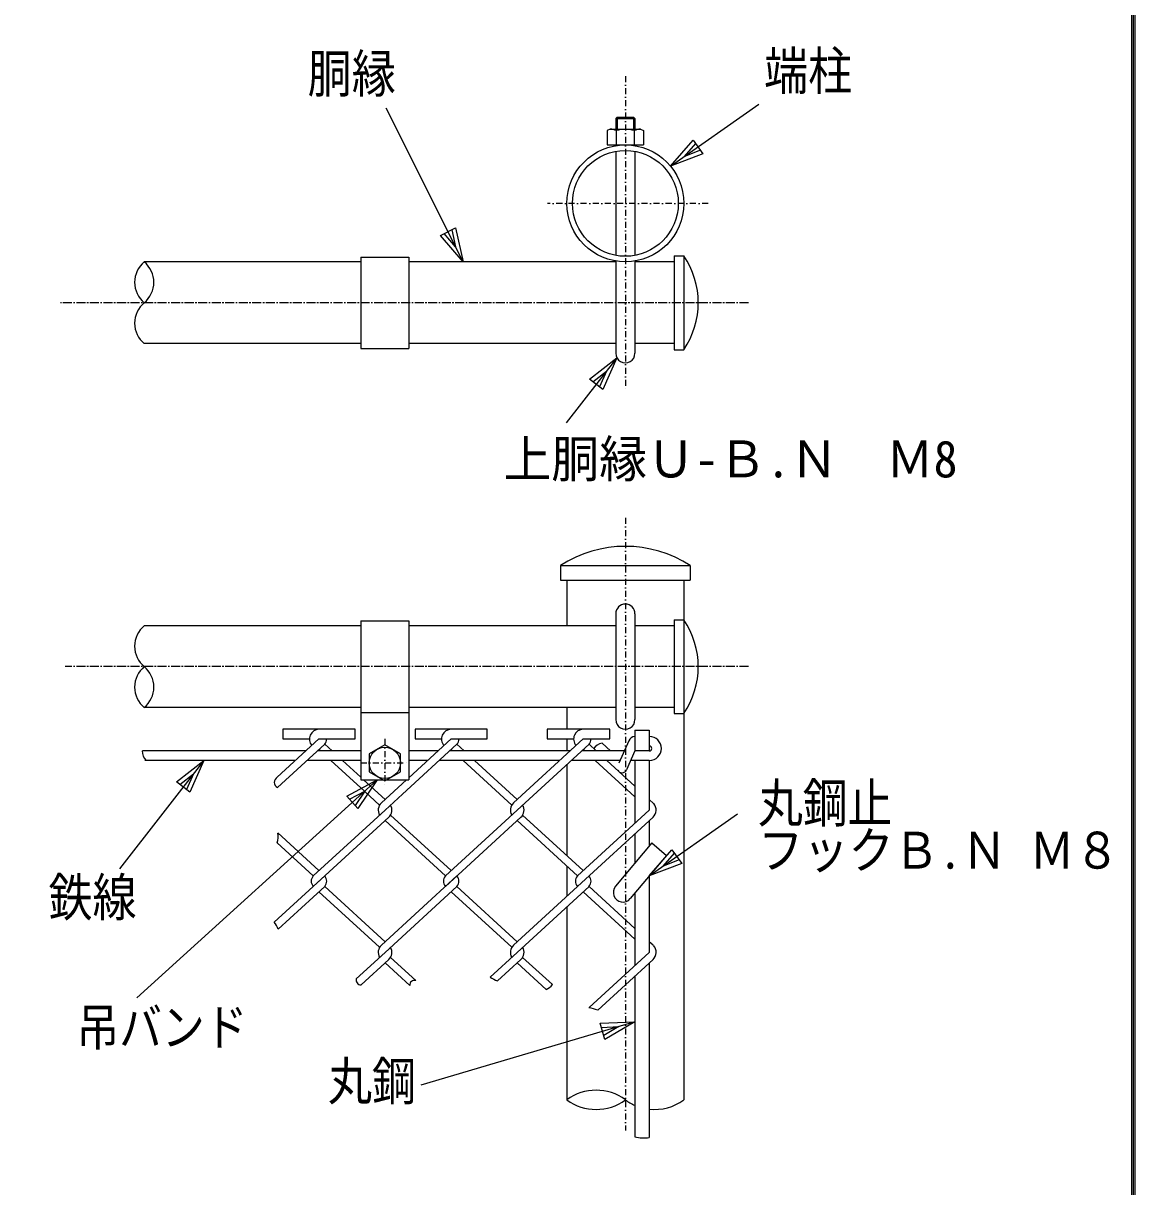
# Model space of a CAD drawing. Units: millimetres, scale not verified. Extents: x -2950 to 2950, y -2100 to 2100.
# Drawn here: x 1876 to 2800, y -431 to 536 of the extents above; entities that cross this region are included whole.
import ezdxf
from ezdxf.enums import TextEntityAlignment as Align

# ---------------------------------------------------------------- set-up
doc = ezdxf.new("R2010")
doc.units = ezdxf.units.MM
doc.header["$LTSCALE"] = 10
doc.linetypes.add('USER1', pattern=[1.125, 0.75, -0.125, 0.125, -0.125])
doc.linetypes.add('USER3', pattern=[1.01, 0.5, -0.25, 0.01, -0.25])
for name, color, linetype, lineweight in [('0-1_1', 7, 'Continuous', 25), ('0-2_0', 7, 'Continuous', 25), ('0-6_WAKU', 7, 'Continuous', 25)]:
    doc.layers.add(name, color=color, linetype=linetype, lineweight=lineweight)
doc.styles.add('ＭＳ ゴシック', font='')
doc.styles.get('ＭＳ ゴシック').set_extended_font_data('MS Gothic')

# ---------------------------------------------------------------- blocks, each defined once
blk = doc.blocks.new('C93')
at = {"layer": '0-1_1', "color": 4}
blk.add_line((40779.8, 18197.8), (40138.1, 19473.9), dxfattribs=at)
blk.add_lwpolyline([(40716.6, 18479.4), (40779.8, 18197.8), (40591.5, 18416.5)], close=True, dxfattribs=at)
blk.add_lwpolyline([(40685.3, 18463.7), (40716.9, 18322.9), (40622.8, 18432.2)], dxfattribs=at)
blk = doc.blocks.new('C94')
at = {"layer": '0-1_1', "color": 4}
blk.add_line((42504, 18991.8), (43237.7, 19508.9), dxfattribs=at)
blk.add_lwpolyline([(42773.2, 19095.9), (42504, 18991.8), (42692.5, 19210.3)], close=True, dxfattribs=at)
blk.add_lwpolyline([(42753, 19124.5), (42618.4, 19072.5), (42712.7, 19181.7)], dxfattribs=at)
blk = doc.blocks.new('C95')
at = {"layer": '0-1_1', "color": 4}
blk.add_line((40065.5, 14682.3), (38067.7, 12868.6), dxfattribs=at)
blk.add_lwpolyline([(39811.1, 14545.9), (40065.5, 14682.3), (39905.2, 14442.2)], close=True, dxfattribs=at)
blk.add_lwpolyline([(39834.6, 14520), (39961.8, 14588.2), (39881.7, 14468.1)], dxfattribs=at)
blk = doc.blocks.new('C96')
at = {"layer": '0-1_1', "color": 4}
blk.add_line((38624.6, 14842.3), (37922.4, 13942.2), dxfattribs=at)
blk.add_lwpolyline([(38397.2, 14664.6), (38624.6, 14842.3), (38507.6, 14578.4)], close=True, dxfattribs=at)
blk.add_lwpolyline([(38424.8, 14643), (38538.5, 14731.9), (38480, 14600)], dxfattribs=at)
blk = doc.blocks.new('C97')
at = {"layer": '0-1_1', "color": 4}
blk.add_line((42207.2, 12670.2), (40428.7, 12145), dxfattribs=at)
blk.add_lwpolyline([(41918.9, 12658), (42207.2, 12670.2), (41958.5, 12523.7)], close=True, dxfattribs=at)
blk.add_lwpolyline([(41928.8, 12624.4), (42073, 12630.5), (41948.6, 12557.3)], dxfattribs=at)

msp = doc.modelspace()

# ---------------------------------------------------------------- linework, layer by layer
at = {"layer": '0-1_1', "color": 4, "linetype": 'USER3'}
for p, q in [((2376.47, 491.8), (2376.47, 230.62)), ((2445.27, 385.96), (2311.67, 385.96)), ((2376.47, 124.52), (2376.47, -384.54)), ((2176.47, -59.09), (2176.47, -99.09)), ((2156.47, -79.09), (2196.47, -79.09))]:
    msp.add_line(p, q, dxfattribs=at)
at = {"layer": '0-1_1'}
for p, q in [((2369.67, 457.56), (2368.47, 456.36)), ((2368.47, 456.36), (2368.47, 447.56)), ((2368.47, 456.36), (2384.47, 456.36)), ((2369.67, 457.56), (2383.27, 457.56)), ((2383.27, 457.56), (2384.47, 456.36)), ((2384.47, 456.36), (2384.47, 447.56)), ((2363.97, 447.56), (2361.47, 446.4)), ((2361.47, 446.4), (2361.47, 434.56)), ((2368.98, 434.56), (2368.98, 446.4)), ((2383.96, 434.56), (2383.96, 446.4)), ((2361.47, 434.56), (2391.47, 434.56)), ((2368.47, 434.56), (2368.47, 433.89)), ((2368.47, 429.22), (2368.47, 342.69)), ((2384.47, 434.56), (2384.47, 433.89)), ((2384.47, 429.22), (2384.47, 342.69)), ((2156.47, 341.36), (2156.47, 265.36)), ((2156.47, 341.36), (2196.47, 341.36)), ((2196.47, 341.36), (2196.47, 265.36)), ((2417.07, 342.36), (2417.07, 264.36)), ((2417.07, 342.36), (2425.07, 342.36)), ((2425.07, 342.36), (2425.07, 264.36)), ((2156.47, 337.36), (1976.47, 337.36)), ((2368.47, 337.36), (2196.47, 337.36)), ((2368.47, 338.02), (2368.47, 261.36)), ((2384.47, 338.02), (2384.47, 261.36)), ((2417.07, 337.36), (2384.47, 337.36)), ((2156.47, 269.36), (1976.47, 269.36)), ((2156.47, 265.36), (2196.47, 265.36)), ((2368.47, 269.36), (2196.47, 269.36)), ((2417.07, 269.36), (2384.47, 269.36)), ((2417.07, 264.36), (2425.07, 264.36)), ((2322.47, 84.91), (2430.47, 84.91)), ((2322.47, 84.91), (2322.47, 72.91)), ((2430.47, 84.91), (2430.47, 72.91)), ((2322.47, 72.91), (2430.47, 72.91)), ((2327.87, 72.91), (2327.87, 34.91)), ((2425.07, 72.91), (2425.07, 39.91)), ((2156.47, 38.91), (2156.47, -93.09)), ((2156.47, 38.91), (2196.47, 38.91)), ((2196.47, 38.91), (2196.47, -93.09)), ((2368.47, 44.91), (2368.47, -43.09)), ((2384.47, 44.91), (2384.47, -43.09)), ((2417.07, 39.91), (2417.07, -38.09)), ((2417.07, 39.91), (2425.07, 39.91)), ((2425.07, 39.91), (2425.07, -38.09)), ((2156.47, 34.91), (1976.47, 34.91)), ((2368.47, 34.91), (2196.47, 34.91)), ((2417.07, 34.91), (2384.47, 34.91)), ((2156.47, -33.09), (1976.47, -33.09)), ((2156.47, -37.09), (2196.47, -37.09)), ((2368.47, -33.09), (2196.47, -33.09)), ((2327.87, -33.09), (2327.87, -51.16)), ((2417.07, -33.09), (2384.47, -33.09)), ((2417.07, -38.09), (2425.07, -38.09)), ((2425.07, -38.09), (2425.07, -359.09)), ((2384.39, -51.89), (2384.39, -69.09)), ((2384.39, -51.89), (2396.39, -51.89)), ((2396.39, -51.89), (2396.39, -69.09)), ((2087.12, -90.92), (2121.77, -59.16)), ((2087.33, -99.51), (2126.57, -63.56)), ((2132.6, -69.09), (2126.57, -63.56)), ((2196.47, -91.37), (2231.62, -59.16)), ((2231.62, -59.16), (2261.62, -59.16)), ((2242.45, -69.09), (2236.41, -63.56)), ((2283.47, -112.31), (2341.46, -59.16)), ((2286.54, -118.28), (2346.26, -63.56)), ((2327.87, -59.16), (2327.87, -69.09)), ((2352.29, -69.09), (2346.26, -63.56)), ((2364.13, -69.09), (2357.12, -62.66)), ((2379.38, -60.65), (2371.14, -79.21)), ((2110.94, -69.09), (1974.99, -69.09)), ((2102.21, -77.09), (1976.97, -77.09)), ((2156.47, -77.09), (2111.8, -77.09)), ((2156.47, -69.09), (2120.53, -69.09)), ((2123.01, -69.09), (2121.77, -67.95)), ((2156.47, -99.75), (2131.74, -77.09)), ((2156.47, -90.96), (2141.33, -77.09)), ((2220.79, -69.09), (2196.47, -69.09)), ((2212.06, -77.09), (2196.47, -77.09)), ((2321.91, -77.09), (2221.65, -77.09)), ((2330.64, -69.09), (2230.38, -69.09)), ((2232.85, -69.09), (2231.62, -67.95)), ((2281.99, -114.11), (2241.58, -77.09)), ((2286.54, -109.49), (2251.18, -77.09)), ((2355.8, -77.09), (2331.5, -77.09)), ((2375.64, -69.09), (2340.23, -69.09)), ((2347.07, -69.09), (2340.23, -69.09)), ((2342.7, -69.09), (2341.46, -67.95)), ((2384.39, -107.29), (2351.43, -77.09)), ((2372.09, -77.09), (2355.79, -77.09)), ((2384.39, -98.5), (2361.02, -77.09)), ((2384.39, -69.09), (2377.37, -84.91)), ((2396.39, -77.09), (2380.84, -77.09)), ((2396.39, -69.09), (2384.39, -69.09)), ((2384.39, -77.09), (2384.39, -129.28)), ((2396.39, -77.09), (2396.39, -118.28)), ((2327.87, -80.41), (2327.87, -156.15)), ((2156.47, -93.09), (2196.47, -93.09)), ((2176.69, -109.49), (2158.79, -93.09)), ((2173.62, -112.31), (2194.6, -93.09)), ((2172.15, -114.11), (2155.7, -99.05)), ((2399.97, -112.77), (2396.39, -109.49)), ((2176.69, -118.28), (2116.97, -173)), ((2179.77, -124.25), (2116.99, -181.78)), ((2181.24, -122.45), (2231.62, -168.61)), ((2286.54, -118.28), (2226.82, -173)), ((2289.62, -124.25), (2226.84, -181.77)), ((2291.09, -122.45), (2341.46, -168.61)), ((2396.39, -118.28), (2336.67, -173)), ((2399.46, -124.25), (2336.69, -181.77)), ((2176.69, -127.07), (2226.82, -173)), ((2286.54, -127.07), (2336.67, -173)), ((2396.39, -127.07), (2396.39, -148.15)), ((2087.64, -137.33), (2121.77, -168.61)), ((2384.39, -138.07), (2384.39, -162.45)), ((2086.99, -145.53), (2116.97, -173)), ((2398.6, -145.51), (2368.31, -181.61)), ((2398.6, -145.51), (2410.63, -156.06)), ((2410.63, -156.06), (2380.57, -191.89)), ((2084.56, -211.49), (2126.55, -173.02)), ((2173.62, -230.54), (2236.39, -173.02)), ((2327.87, -164.94), (2327.87, -189.86)), ((2396.39, -173.04), (2396.39, -236.52)), ((2087.79, -217.32), (2126.57, -181.79)), ((2176.69, -227.73), (2126.57, -181.79)), ((2176.69, -236.52), (2236.41, -181.79)), ((2286.54, -227.73), (2236.41, -181.79)), ((2283.47, -230.54), (2336.69, -181.78)), ((2286.54, -236.52), (2346.26, -181.79)), ((2384.39, -216.73), (2346.26, -181.79)), ((2172.15, -232.35), (2121.77, -186.19)), ((2281.99, -232.35), (2231.62, -186.19)), ((2384.39, -225.52), (2341.46, -186.19)), ((2384.39, -187.34), (2384.39, -247.51)), ((2327.87, -198.65), (2327.87, -359.09)), ((2399.61, -230.68), (2396.39, -227.73)), ((2176.69, -236.52), (2152.78, -258.43)), ((2181.24, -240.68), (2202.37, -260.05)), ((2286.54, -236.52), (2264.03, -257.14)), ((2291.09, -240.68), (2315.76, -263.29)), ((2396.39, -236.52), (2346.36, -282.36)), ((2179.77, -242.49), (2156.76, -263.57)), ((2176.69, -245.31), (2197.23, -264.12)), ((2289.62, -242.49), (2270.17, -260.31)), ((2286.54, -245.31), (2310.55, -267.31)), ((2399.46, -242.49), (2353.58, -284.53)), ((2396.39, -245.31), (2396.39, -390.37)), ((2384.39, -256.3), (2384.39, -389.72))]:
    msp.add_line(p, q, dxfattribs=at)
at = {"layer": '0-1_1', "color": 4}
for p, q in [((2369.67, 457.56), (2369.67, 447.56)), ((2383.27, 457.56), (2383.27, 447.56)), ((2369.39, 257.63), (2327.27, 203.65))]:
    msp.add_line(p, q, dxfattribs=at)
at = {"layer": '0-1_1', "color": 4, "linetype": 'USER1'}
for p, q in [((2478.83, 303.36), (1906.83, 303.36)), ((2478.83, 0.91), (1910.83, 0.91))]:
    msp.add_line(p, q, dxfattribs=at)
at = {"layer": '0-1_1'}
for points in [[(2363.97, 447.56), (2388.97, 447.56), (2391.47, 446.4), (2391.47, 434.56)], [(2121.77, -59.16), (2151.77, -59.16), (2151.77, -51.16), (2091.77, -51.16), (2091.77, -59.16), (2113.77, -59.16)], [(2261.62, -59.16), (2261.62, -51.16), (2201.62, -51.16), (2201.62, -59.16), (2223.62, -59.16)], [(2341.46, -59.16), (2363.46, -59.16), (2363.46, -51.16), (2311.46, -51.16), (2311.46, -59.16), (2333.46, -59.16)], [(2176.69, -118.28), (2191.09, -105.09), (2236.41, -63.56)]]:
    msp.add_lwpolyline(points, dxfattribs=at)
at = {"layer": '0-1_1', "color": 4}
msp.add_lwpolyline([(2346.65, 239.86), (2369.39, 257.63), (2357.68, 231.25)], close=True, dxfattribs=at)
msp.add_lwpolyline([(2349.41, 237.71), (2360.78, 246.6), (2354.92, 233.4)], dxfattribs=at)
at = {"layer": '0-1_1'}
msp.add_lwpolyline([(2176.47, -64.07), (2163.47, -71.58), (2163.47, -86.59), (2176.47, -94.1), (2189.47, -86.59), (2189.47, -71.58)], close=True, dxfattribs=at)
for centre, radius in [((2376.47, 385.96), 48.6), ((2376.47, 385.96), 44), ((2176.47, -79.09), 13)]:
    msp.add_circle(centre, radius, dxfattribs=at)
for centre, radius, start, end in [((2363.97, 436.13), 11.43, 64.02038, 90), ((2376.47, 422.65), 24.9, 72.4866, 107.51478), ((2388.97, 436.13), 11.43, 90, 115.97954), ((2367.7, 303.36), 69.38, 325.79449, 34.20584), ((2376.47, 261.36), 8, 179.99992, 0), ((2376.47, 1.79), 99.12, 56.99119, 123.00874), ((2376.47, 44.91), 8, 0, 179.99992), ((2367.7, 0.91), 69.38, 325.79449, 34.20584), ((2376.47, -43.09), 8, 179.99992, 0), ((2121.77, -59.16), 8, 90, 222.50017), ((2231.62, -59.16), 8, 90, 222.50017), ((2341.46, -59.16), 8, 90, 222.50017), ((2384.86, -63.09), 6, 94.52752, 156.07887), ((2396.39, -67.09), 10, 270, 90), ((2121.77, -59.16), 6.48, 317.50034, 0.00134), ((2231.62, -59.16), 6.48, 317.50034, 0.00134), ((2341.46, -59.16), 6.48, 317.50034, 0.00134), ((2396.39, -67.09), 2, 270, 90), ((2373.71, -83.29), 4, 207.26498, 336.07901), ((2179.09, -118.28), 8.1, 132.50044, 210.96289), ((2174.3, -118.28), 8.1, 312.50052, 30.96283), ((2288.94, -118.28), 8.1, 132.50044, 210.96289), ((2284.14, -118.28), 8.1, 312.50052, 30.96283), ((2393.99, -118.28), 8.1, 312.50125, 41.72022), ((2121.77, -177.4), 6.48, 137.49927, 222.50073), ((2121.77, -177.4), 6.48, 317.50034, 42.50064), ((2231.62, -177.4), 6.48, 137.49927, 222.50073), ((2231.62, -177.4), 6.48, 317.50034, 42.50064), ((2341.46, -177.4), 6.48, 137.49927, 222.50073), ((2341.46, -177.4), 6.48, 317.50034, 42.50064), ((2374.44, -186.75), 8, 139.99904, 320.00134), ((2179.09, -236.52), 8.1, 132.50044, 210.96289), ((2288.94, -236.52), 8.1, 132.50044, 210.96289), ((2393.99, -236.52), 8.1, 312.50125, 43.52454), ((2174.3, -236.52), 8.1, 312.50052, 30.96283), ((2284.14, -236.52), 8.1, 312.50052, 30.96283)]:
    msp.add_arc(centre, radius, start, end, dxfattribs=at)
at = {"layer": '0-1_1', "color": 4}
for centre, radius, start, end in [((1990.53, 320.36), 22.06, 129.59811, 230.40164), ((1962.41, 320.36), 22.06, 309.59845, 50.40183), ((1990.53, 286.36), 22.06, 129.59836, 230.40189), ((1990.53, 17.91), 22.06, 129.59811, 230.40164), ((1990.53, -16.09), 22.06, 129.59836, 230.40189), ((1962.41, -16.09), 22.06, 309.59845, 50.40155), ((2359.52, -74.05), 11.64, 101.88753, 144.47858), ((1986.45, -69.06), 11.68, 180.13562, 223.44576), ((2089.38, -95.16), 4.8, 118.06473, 244.84522), ((2066.38, -139.77), 21.4, 344.38525, 6.53153), ((2071.86, -222.34), 16.7, 17.46593, 40.48177), ((2156.83, -259.41), 4.16, 166.37213, 269.05505), ((2201, -263.59), 3.8, 68.83014, 188.02585), ((2280.17, -233.34), 28.76, 235.85553, 249.65012), ((2306.99, -257.29), 10.63, 289.60766, 325.64575), ((2337.94, -329.22), 47.34, 70.71227, 80.06109), ((2352.17, -391.99), 40.91, 53.55557, 126.44482), ((2352.17, -326.18), 40.91, 233.55557, 306.44443), ((2400.77, -326.18), 40.91, 233.55563, 246.3927), ((2400.77, -326.18), 40.91, 263.85135, 306.44482), ((2391.8, -364.18), 26.59, 253.82394, 279.94732)]:
    msp.add_arc(centre, radius, start, end, dxfattribs=at)
at = {"layer": '0-6_WAKU'}
msp.add_lwpolyline([(-2700.06, 1950), (2799.94, 1950), (2799.94, -1950), (-2700.06, -1950)], close=True, dxfattribs=at)
for points in [[(2798.61, 1948.67), (2798.61, -1948.67), (-2698.73, -1948.67)], [(2797.27, 1947.33), (2797.27, -1947.33), (-2697.39, -1947.33)]]:
    msp.add_lwpolyline(points, dxfattribs=at)

# ---------------------------------------------------------------- block references
at = {"layer": '0-2_0', "xscale": 0.1, "yscale": 0.1}
for name, p in [('C93', (-1836.33, -1482.42)), ('C94', (-1836.33, -1482.42)), ('C96', (-1836.33, -1561.31)), ('C95', (-1836.33, -1561.31)), ('C94', (-1854.01, -2072.22)), ('C97', (-1836.33, -1561.31))]:
    msp.add_blockref(name, p, dxfattribs=at)

# ---------------------------------------------------------------- texts
at = {"layer": '0-1_1', "color": 4, "style": 'ＭＳ ゴシック'}
for s, height, width, p in [('胴縁', 31.6, 0.85, (2112.37, 468.56)), ('端柱', 31.6, 0.85, (2491.77, 470.9)), ('上胴縁Ｕ-Ｂ.Ｎ\u3000Ｍ8', 30.67, 0.95, (2275.19, 149.03)), ('丸鋼止', 32.11, 0.85, (2486.78, -138.09)), ('フックＢ.Ｎ Ｍ８', 30.64, 0.9, (2486.78, -176.14)), ('鉄線', 31.6, 0.85, (1896.85, -216.01)), ('吊バンド', 30.65, 0.85, (1920.14, -323.19)), ('丸鋼', 31.6, 0.85, (2129.2, -368.89))]:
    msp.add_text(s, height=height, dxfattribs=dict(at, width=width)).set_placement(p, align=Align.BOTTOM_LEFT)

doc.saveas('drawing.dxf')
